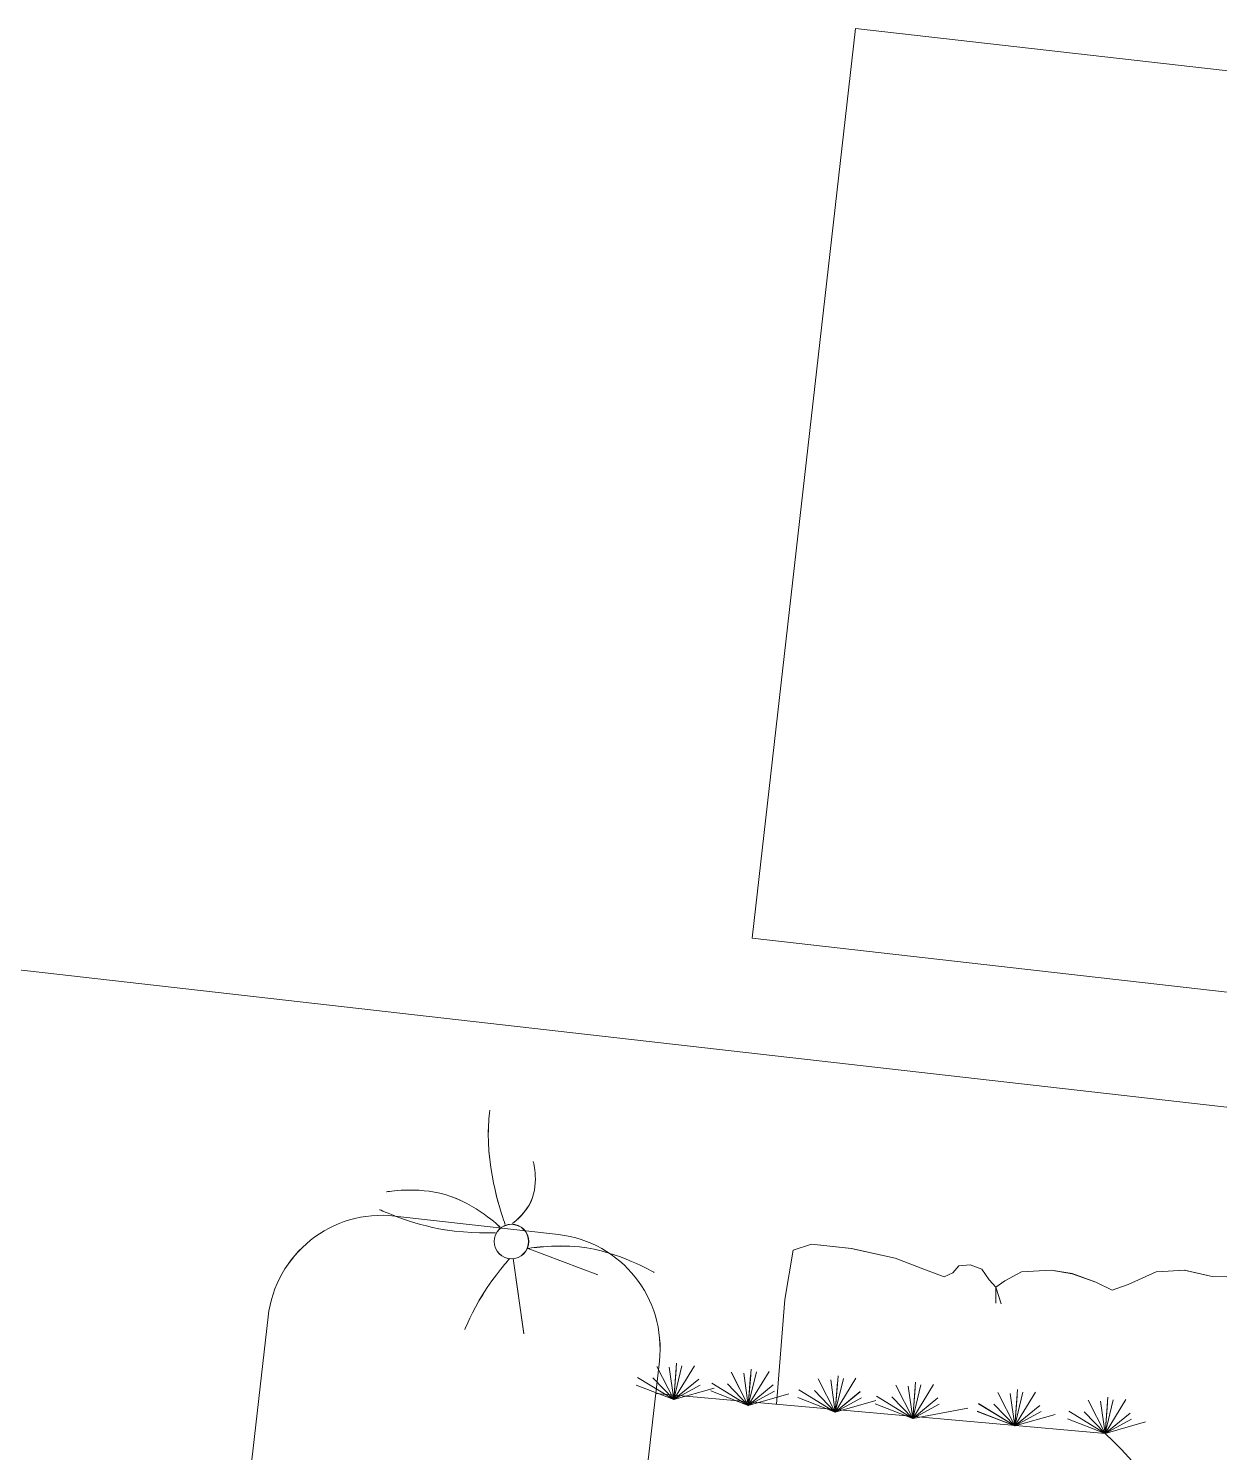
# Model space of a CAD drawing. Header units: millimetres. Extents: x 26282 to 30760, y 1404 to 4574.
# Drawn here: x 29371.2 to 29423.2, y 3688.5 to 3750.7 of the extents above; entities that cross this region are included whole.
import ezdxf

# ---------------------------------------------------------------- set-up
doc = ezdxf.new("R2010")
doc.units = ezdxf.units.MM
doc.header["$LTSCALE"] = 0.25
doc.set_wipeout_variables(frame=1)
doc.layers.add('AB-DUV', color=4, linetype='Continuous', lineweight=50)
doc.layers.add('FURNITURE (3RDF)', color=43, linetype='Continuous', lineweight=20)
doc.layers.add('WIPEOUT(3RDF)', color=250, linetype='Continuous')

# ---------------------------------------------------------------- blocks, each defined once
blk = doc.blocks.new('A$C266E249E')
for p, q in [((141.2, 99.1), (94.6, 71.5)), ((94.2, 58.9), (141.2, 31.3))]:
    blk.add_line(p, q)
blk.add_circle((83.8, 65.6), 12.4)
for points, knots in [([(94.8, 71.2), (94.8, 71.2), (104, 88), (117.3, 101.4), (137.4, 121.6), (165.1, 131.9), (165.1, 131.9)], [0, 0, 0, 0, 1, 1, 1, 2, 2, 2, 2]), ([(74, 74.2), (74, 74.2), (74.6, 83.5), (71.2, 91.8), (65.2, 106.7), (48.5, 113.6), (48.5, 113.6)], [0, 0, 0, 0, 1, 1, 1, 2, 2, 2, 2]), ([(71.2, 69.8), (71.2, 69.8), (38.7, 79.9), (12.9, 100.7), (8.3, 104.4), (4.1, 108.3), (0.2, 112.2)], [0, 0, 0, 0, 1, 1, 1, 1.244035, 1.244035, 1.244035, 1.244035]), ([(70.5, 65.6), (70.5, 65.6), (46.5, 62.6), (27.7, 49.3), (10.4, 37), (0, 17.6), (0, 17.6)], [0, 0, 0, 0, 1, 1, 1, 2, 2, 2, 2]), ([(71.6, 60.4), (71.6, 60.4), (60.9, 45.7), (47.5, 33.4), (29.3, 16.9), (6.9, 5.7), (6.9, 5.7)], [0, 0, 0, 0, 1, 1, 1, 2, 2, 2, 2]), ([(92.6, 56.9), (92.6, 56.9), (95.3, 40.8), (100.8, 25.6), (105.6, 12.4), (112.3, 0), (112.3, 0)], [0, 0, 0, 0, 1, 1, 1, 2, 2, 2, 2])]:
    blk.add_open_spline(points, degree=3, knots=knots)
blk = doc.blocks.new('A$C4A193E75')
for p, q in [((78.105, 158.172), (199, 158.172)), ((172.031, 149.986), (173.176, 150.677)), ((173.474, 150.724), (173.176, 150.677)), ((173.474, 150.724), (174.397, 150.892)), ((174.397, 150.892), (175.636, 150.749)), ((176.907, 150.866), (175.636, 150.749)), ((157.316, 149.832), (158.082, 150.171)), ((158.082, 150.171), (159.835, 150.188)), ((159.835, 150.188), (161.79, 149.975)), ((161.79, 149.975), (163.166, 149.626)), ((164.357, 149.635), (164.588, 149.956)), ((164.588, 149.956), (165.072, 150.066)), ((165.072, 150.066), (165.604, 149.928)), ((166.658, 149.538), (167.34, 150.014)), ((167.34, 150.014), (168.617, 150.232)), ((168.617, 150.232), (169.551, 150.183)), ((170.613, 149.925), (169.551, 150.183)), ((171.36, 149.665), (172.031, 149.986)), ((139.857, 149.343), (147.057, 149.343)), ((157.199, 147.639), (157.316, 149.832)), ((163.166, 149.626), (164.007, 149.419)), ((164.007, 149.419), (164.357, 149.635)), ((165.604, 149.928), (165.979, 149.502)), ((165.979, 149.502), (166.296, 149.226)), ((166.296, 149.226), (166.658, 149.538)), ((171.36, 149.665), (170.613, 149.925)), ((166.296, 149.226), (166.607, 148.521)), ((166.375, 148.519), (166.296, 149.226)), ((157.361, 143.058), (157.199, 147.639)), ((171.765, 143.408), (171.709, 144.997)), ((171.765, 143.408), (172.496, 144.982)), ((156.137, 142.863), (156.081, 144.453)), ((156.137, 142.863), (156.868, 144.438)), ((156.137, 142.863), (156.324, 144.367)), ((159.945, 143.002), (159.043, 144.363)), ((159.945, 143.002), (159.589, 144.382)), ((159.945, 143.002), (159.889, 144.591)), ((159.945, 143.002), (160.675, 144.577)), ((159.945, 143.002), (160.131, 144.506)), ((163.34, 143.11), (162.439, 144.471)), ((163.34, 143.11), (162.984, 144.49)), ((163.34, 143.11), (163.284, 144.699)), ((163.34, 143.11), (163.293, 144.434)), ((163.34, 143.11), (164.071, 144.685)), ((163.34, 143.11), (163.527, 144.614)), ((167.807, 143.289), (166.905, 144.65)), ((167.807, 143.289), (167.451, 144.669)), ((167.807, 143.289), (167.75, 144.878)), ((167.807, 143.289), (167.76, 144.613)), ((167.807, 143.289), (168.537, 144.863)), ((167.807, 143.289), (167.993, 144.792)), ((171.765, 143.408), (170.864, 144.769)), ((171.765, 143.408), (171.409, 144.788)), ((171.765, 143.408), (171.718, 144.732)), ((171.765, 143.408), (171.952, 144.911)), ((171.765, 143.408), (172.75, 144.419)), ((134.857, 90.568), (134.857, 144.343)), ((152.875, 142.749), (151.973, 144.11)), ((152.057, 144.343), (152.057, 90.568)), ((152.875, 142.749), (152.519, 144.13)), ((152.875, 142.749), (152.818, 144.339)), ((152.875, 142.749), (152.828, 144.074)), ((152.875, 142.749), (153.605, 144.324)), ((152.875, 142.749), (153.061, 144.253)), ((152.875, 142.749), (153.859, 143.761)), ((156.137, 142.863), (155.236, 144.224)), ((156.137, 142.863), (155.782, 144.244)), ((156.137, 142.863), (156.09, 144.188)), ((156.137, 142.863), (157.122, 143.875)), ((159.945, 143.002), (158.257, 143.789)), ((159.945, 143.002), (158.932, 143.839)), ((159.945, 143.002), (159.898, 144.326)), ((159.945, 143.002), (160.929, 144.014)), ((159.945, 143.002), (161.017, 143.757)), ((163.34, 143.11), (161.652, 143.897)), ((163.34, 143.11), (162.327, 143.947)), ((163.34, 143.11), (164.325, 144.122)), ((163.34, 143.11), (164.412, 143.865)), ((163.34, 143.11), (165.677, 143.831)), ((167.807, 143.289), (166.105, 143.737)), ((167.807, 143.289), (166.119, 144.076)), ((167.807, 143.289), (166.794, 144.126)), ((167.807, 143.289), (168.791, 144.3)), ((167.807, 143.289), (168.878, 144.043)), ((167.807, 143.289), (169.505, 143.987)), ((171.765, 143.408), (170.063, 143.856)), ((171.765, 143.408), (170.077, 144.195)), ((171.765, 143.408), (170.752, 144.245)), ((171.765, 143.408), (172.837, 144.162)), ((171.765, 143.408), (173.463, 144.106)), ((152.875, 142.749), (151.173, 143.198)), ((152.875, 142.749), (151.187, 143.536)), ((152.875, 142.749), (151.862, 143.586)), ((152.057, 142.929), (171.765, 143.408)), ((152.875, 142.749), (153.946, 143.504)), ((152.875, 142.749), (154.573, 143.448)), ((156.137, 142.863), (154.435, 143.312)), ((156.137, 142.863), (154.449, 143.65)), ((156.137, 142.863), (155.124, 143.7)), ((156.137, 142.863), (157.209, 143.618)), ((156.137, 142.863), (157.836, 143.562)), ((159.945, 143.002), (158.243, 143.451)), ((159.945, 143.002), (161.643, 143.701)), ((163.34, 143.11), (161.638, 143.559))]:
    blk.add_line(p, q)
for centre, radius, start, end in [((139.857, 144.343), 5, 90, 180), ((147.057, 144.343), 5, 0, 90), ((159.503, 127.133), 20.377, 328.27104, 53.00459)]:
    blk.add_arc(centre, radius, start, end)
at = {"xscale": 0.0607998452222824, "yscale": 0.0607998452222824, "zscale": 0.0607998452222824, "rotation": 315.0000000000002}
blk.add_blockref('A$C266E249E', (138.626, 149.595), dxfattribs=at)
blk = doc.blocks.new('ODA214')
at = {"layer": 'FURNITURE (3RDF)', "rotation": 90}
blk.add_blockref('A$C4A193E75', (258.661, 1, 0), dxfattribs=at)
blk.add_wipeout([(95.489, 200), (95.489, 155), (55.489, 155), (55.489, 200)]).translate(0, 0, 0).dxf.layer = 'WIPEOUT(3RDF)'
at = {"layer": 'FURNITURE (3RDF)', "elevation": 0}
blk.add_lwpolyline([(95.489, 155), (95.489, 200), (55.489, 200), (55.489, 155)], close=True, dxfattribs=at)
blk = doc.blocks.new('A$C187D15ED')
at = {"layer": 'FURNITURE (3RDF)', "rotation": 263.5163743246378}
blk.add_blockref('ODA214', (9689.168, 3618.283, 0), dxfattribs=at)

msp = doc.modelspace()

# ---------------------------------------------------------------- block references
at = {"layer": 'AB-DUV', "ltscale": 100}
msp.add_blockref('A$C187D15ED', (19570.424, 205.028, 5.126), dxfattribs=at)

# ---------------------------------------------------------------- next in the draw order: linework, layer by layer
at = {"layer": 'FURNITURE (3RDF)'}
for p, q in [((29387.204, 3698.787, 5.126), (29394.358, 3697.974, 5.126)), ((29396.069, 3696.215, 5.126), (29392.993, 3697.381, 5.126)), ((29404.242, 3695.136, 5.126), (29404.606, 3697.301, 5.126)), ((29404.606, 3697.301, 5.126), (29405.406, 3697.551, 5.126)), ((29405.406, 3697.551, 5.126), (29407.149, 3697.37, 5.126)), ((29407.149, 3697.37, 5.126), (29409.068, 3696.938, 5.126)), ((29392.379, 3696.925, 5.126), (29392.843, 3693.647, 5.126)), ((29409.068, 3696.938, 5.126), (29410.396, 3696.436, 5.126)), ((29411.58, 3696.31, 5.126), (29411.846, 3696.603, 5.126)), ((29411.846, 3696.603, 5.126), (29412.339, 3696.658, 5.126)), ((29412.339, 3696.658, 5.126), (29412.852, 3696.46, 5.126)), ((29410.396, 3696.436, 5.126), (29411.208, 3696.136, 5.126)), ((29411.208, 3696.136, 5.126), (29411.58, 3696.31, 5.126)), ((29412.852, 3696.46, 5.126), (29413.176, 3695.995, 5.126)), ((29413.176, 3695.995, 5.126), (29413.461, 3695.685, 5.126)), ((29413.461, 3695.685, 5.126), (29413.856, 3695.954, 5.126)), ((29413.856, 3695.954, 5.126), (29414.587, 3696.35, 5.126)), ((29414.587, 3696.35, 5.126), (29415.881, 3696.422, 5.126)), ((29415.881, 3696.422, 5.126), (29416.803, 3696.268, 5.126)), ((29417.828, 3695.891, 5.126), (29416.803, 3696.268, 5.126)), ((29419.245, 3695.792, 5.126), (29420.46, 3696.35, 5.126)), ((29420.762, 3696.362, 5.126), (29420.46, 3696.35, 5.126)), ((29420.762, 3696.362, 5.126), (29421.697, 3696.425, 5.126)), ((29421.697, 3696.425, 5.126), (29422.913, 3696.143, 5.126)), ((29424.189, 3696.116, 5.126), (29422.913, 3696.143, 5.126)), ((29413.459, 3694.974, 5.126), (29413.461, 3695.685, 5.126)), ((29413.461, 3695.685, 5.126), (29413.69, 3694.949, 5.126)), ((29418.542, 3695.549, 5.126), (29417.828, 3695.891, 5.126)), ((29418.542, 3695.549, 5.126), (29419.245, 3695.792, 5.126)), ((29403.886, 3690.565, 5.126), (29404.242, 3695.136, 5.126)), ((29375.599, 3640.952, 5.126), (29381.671, 3694.383, 5.126)), ((29398.761, 3692.441, 5.126), (29392.689, 3639.01, 5.126)), ((29399.393, 3690.765, 5.126), (29398.652, 3692.219, 5.126)), ((29399.393, 3690.765, 5.126), (29399.196, 3692.177, 5.126)), ((29399.393, 3690.765, 5.126), (29399.517, 3692.35, 5.126)), ((29399.393, 3690.765, 5.126), (29400.297, 3692.247, 5.126)), ((29399.393, 3690.765, 5.126), (29399.749, 3692.238, 5.126)), ((29399.393, 3690.765, 5.126), (29397.805, 3691.738, 5.126)), ((29399.393, 3690.765, 5.126), (29398.482, 3691.711, 5.126)), ((29399.393, 3690.765, 5.126), (29399.496, 3692.086, 5.126)), ((29399.393, 3690.765, 5.126), (29400.486, 3691.659, 5.126)), ((29402.648, 3690.51, 5.126), (29401.906, 3691.964, 5.126)), ((29402.648, 3690.51, 5.126), (29402.451, 3691.922, 5.126)), ((29402.648, 3690.51, 5.126), (29402.772, 3692.095, 5.126)), ((29402.648, 3690.51, 5.126), (29403.552, 3691.992, 5.126)), ((29402.648, 3690.51, 5.126), (29403.003, 3691.983, 5.126)), ((29402.648, 3690.51, 5.126), (29402.751, 3691.831, 5.126)), ((29406.447, 3690.218, 5.126), (29405.705, 3691.672, 5.126)), ((29406.447, 3690.218, 5.126), (29406.25, 3691.63, 5.126)), ((29406.447, 3690.218, 5.126), (29406.571, 3691.803, 5.126)), ((29406.447, 3690.218, 5.126), (29407.351, 3691.7, 5.126)), ((29406.447, 3690.218, 5.126), (29406.802, 3691.691, 5.126)), ((29399.393, 3690.765, 5.126), (29397.753, 3691.403, 5.126)), ((29398.602, 3691.036, 5.126), (29418.237, 3689.286, 5.126)), ((29399.393, 3690.765, 5.126), (29400.544, 3691.394, 5.126)), ((29399.393, 3690.765, 5.126), (29401.16, 3691.268, 5.126)), ((29402.648, 3690.51, 5.126), (29401.008, 3691.148, 5.126)), ((29402.648, 3690.51, 5.126), (29401.06, 3691.483, 5.126)), ((29402.648, 3690.51, 5.126), (29401.736, 3691.456, 5.126)), ((29402.648, 3690.51, 5.126), (29403.741, 3691.404, 5.126)), ((29402.648, 3690.51, 5.126), (29403.798, 3691.139, 5.126)), ((29402.648, 3690.51, 5.126), (29404.415, 3691.012, 5.126)), ((29406.447, 3690.218, 5.126), (29404.859, 3691.191, 5.126)), ((29406.447, 3690.218, 5.126), (29405.535, 3691.164, 5.126)), ((29406.447, 3690.218, 5.126), (29406.55, 3691.539, 5.126)), ((29406.447, 3690.218, 5.126), (29407.54, 3691.112, 5.126)), ((29409.833, 3689.942, 5.126), (29409.091, 3691.396, 5.126)), ((29409.833, 3689.942, 5.126), (29409.635, 3691.353, 5.126)), ((29409.833, 3689.942, 5.126), (29409.956, 3691.527, 5.126)), ((29409.833, 3689.942, 5.126), (29410.736, 3691.424, 5.126)), ((29409.833, 3689.942, 5.126), (29410.188, 3691.415, 5.126)), ((29409.833, 3689.942, 5.126), (29409.936, 3691.263, 5.126)), ((29414.291, 3689.615, 5.126), (29413.549, 3691.069, 5.126)), ((29414.291, 3689.615, 5.126), (29414.093, 3691.026, 5.126)), ((29414.291, 3689.615, 5.126), (29414.414, 3691.2, 5.126)), ((29414.291, 3689.615, 5.126), (29415.195, 3691.097, 5.126)), ((29414.291, 3689.615, 5.126), (29414.646, 3691.088, 5.126)), ((29414.291, 3689.615, 5.126), (29414.394, 3690.936, 5.126)), ((29406.447, 3690.218, 5.126), (29404.807, 3690.856, 5.126)), ((29406.447, 3690.218, 5.126), (29407.597, 3690.847, 5.126)), ((29406.447, 3690.218, 5.126), (29408.213, 3690.72, 5.126)), ((29409.833, 3689.942, 5.126), (29408.192, 3690.58, 5.126)), ((29409.833, 3689.942, 5.126), (29408.245, 3690.914, 5.126)), ((29409.833, 3689.942, 5.126), (29408.921, 3690.888, 5.126)), ((29409.833, 3689.942, 5.126), (29410.925, 3690.836, 5.126)), ((29409.833, 3689.942, 5.126), (29410.983, 3690.57, 5.126)), ((29409.833, 3689.942, 5.126), (29412.236, 3690.395, 5.126)), ((29414.291, 3689.615, 5.126), (29412.703, 3690.588, 5.126)), ((29414.291, 3689.615, 5.126), (29413.379, 3690.561, 5.126)), ((29414.291, 3689.615, 5.126), (29415.384, 3690.509, 5.126)), ((29418.237, 3689.286, 5.126), (29417.495, 3690.74, 5.126)), ((29418.237, 3689.286, 5.126), (29418.04, 3690.698, 5.126)), ((29418.237, 3689.286, 5.126), (29418.361, 3690.871, 5.126)), ((29418.237, 3689.286, 5.126), (29419.141, 3690.768, 5.126)), ((29418.237, 3689.286, 5.126), (29418.593, 3690.759, 5.126)), ((29418.237, 3689.286, 5.126), (29418.34, 3690.607, 5.126)), ((29414.291, 3689.615, 5.126), (29412.651, 3690.253, 5.126)), ((29414.291, 3689.615, 5.126), (29415.441, 3690.244, 5.126)), ((29414.291, 3689.615, 5.126), (29416.057, 3690.117, 5.126)), ((29418.237, 3689.286, 5.126), (29416.597, 3689.924, 5.126)), ((29418.237, 3689.286, 5.126), (29416.649, 3690.259, 5.126)), ((29418.237, 3689.286, 5.126), (29417.325, 3690.232, 5.126)), ((29418.237, 3689.286, 5.126), (29419.33, 3690.18, 5.126)), ((29418.237, 3689.286, 5.126), (29419.388, 3689.915, 5.126)), ((29418.237, 3689.286, 5.126), (29420.004, 3689.789, 5.126))]:
    msp.add_line(p, q, dxfattribs=at)
msp.add_circle((29392.3, 3697.673, 5.126), 0.751, dxfattribs=at)
for centre, radius, start, end in [((29386.639, 3693.819, 5.126), 5, 83.51637, 173.51637), ((29393.793, 3693.006, 5.126), 5, 353.51637, 83.51637), ((29404.216, 3674.5, 5.126), 20.377, 321.78741, 46.52096)]:
    msp.add_arc(centre, radius, start, end, dxfattribs=at)
for points, knots in [([(29392.026, 3698.428, 5.126), (29392.026, 3698.428, 5.126), (29391.275, 3700.36, 5.126), (29391.287, 3702.378, 5.126), (29391.289, 3702.731, 5.126), (29391.315, 3703.083, 5.126), (29391.352, 3703.413, 5.126)], [0, 0, 0, 0, 1, 1, 1, 1.244035, 1.244035, 1.244035, 1.244035]), ([(29392.339, 3698.464, 5.126), (29392.339, 3698.464, 5.126), (29392.804, 3698.788, 5.126), (29393.073, 3699.264, 5.126), (29393.554, 3700.115, 5.126), (29393.247, 3701.17, 5.126), (29393.247, 3701.17, 5.126)], [0, 0, 0, 0, 1, 1, 1, 2, 2, 2, 2]), ([(29391.797, 3698.304, 5.126), (29391.797, 3698.304, 5.126), (29390.749, 3699.336, 5.126), (29389.402, 3699.724, 5.126), (29388.163, 3700.081, 5.126), (29386.847, 3699.843, 5.126), (29386.847, 3699.843, 5.126)], [0, 0, 0, 0, 1, 1, 1, 2, 2, 2, 2]), ([(29391.596, 3698.057, 5.126), (29391.596, 3698.057, 5.126), (29390.487, 3698.008, 5.126), (29389.398, 3698.184, 5.126), (29387.922, 3698.422, 5.126), (29386.545, 3699.064, 5.126), (29386.545, 3699.064, 5.126)], [0, 0, 0, 0, 1, 1, 1, 2, 2, 2, 2]), ([(29392.985, 3697.363, 5.126), (29392.985, 3697.363, 5.126), (29394.133, 3697.564, 5.126), (29395.273, 3697.436, 5.126), (29396.997, 3697.243, 5.126), (29398.534, 3696.316, 5.126), (29398.534, 3696.316, 5.126)], [0, 0, 0, 0, 1, 1, 1, 2, 2, 2, 2]), ([(29392.218, 3696.926, 5.126), (29392.218, 3696.926, 5.126), (29391.557, 3696.187, 5.126), (29391.041, 3695.349, 5.126), (29390.594, 3694.622, 5.126), (29390.262, 3693.832, 5.126), (29390.262, 3693.832, 5.126)], [0, 0, 0, 0, 1, 1, 1, 2, 2, 2, 2])]:
    msp.add_open_spline(points, degree=3, knots=knots, dxfattribs=at)

# ---------------------------------------------------------------- next in the draw order: wipeouts: each hides what was drawn before it
msp.add_wipeout([(29447.53, 3705.848), (29402.818, 3710.93), (29407.335, 3750.674), (29452.047, 3745.593)]).translate(0, 0, 5.126).dxf.layer = 'WIPEOUT(3RDF)'

# ---------------------------------------------------------------- next in the draw order: linework, layer by layer
msp.add_line((29326.843, 3714.532, 5.126), (29446.965, 3700.881, 5.126), dxfattribs=at)
at = {"layer": 'FURNITURE (3RDF)', "elevation": 5.126}
msp.add_lwpolyline([(29402.818, 3710.93), (29447.53, 3705.848), (29452.047, 3745.593), (29407.334, 3750.674)], close=True, dxfattribs=at)

doc.saveas('drawing.dxf')
